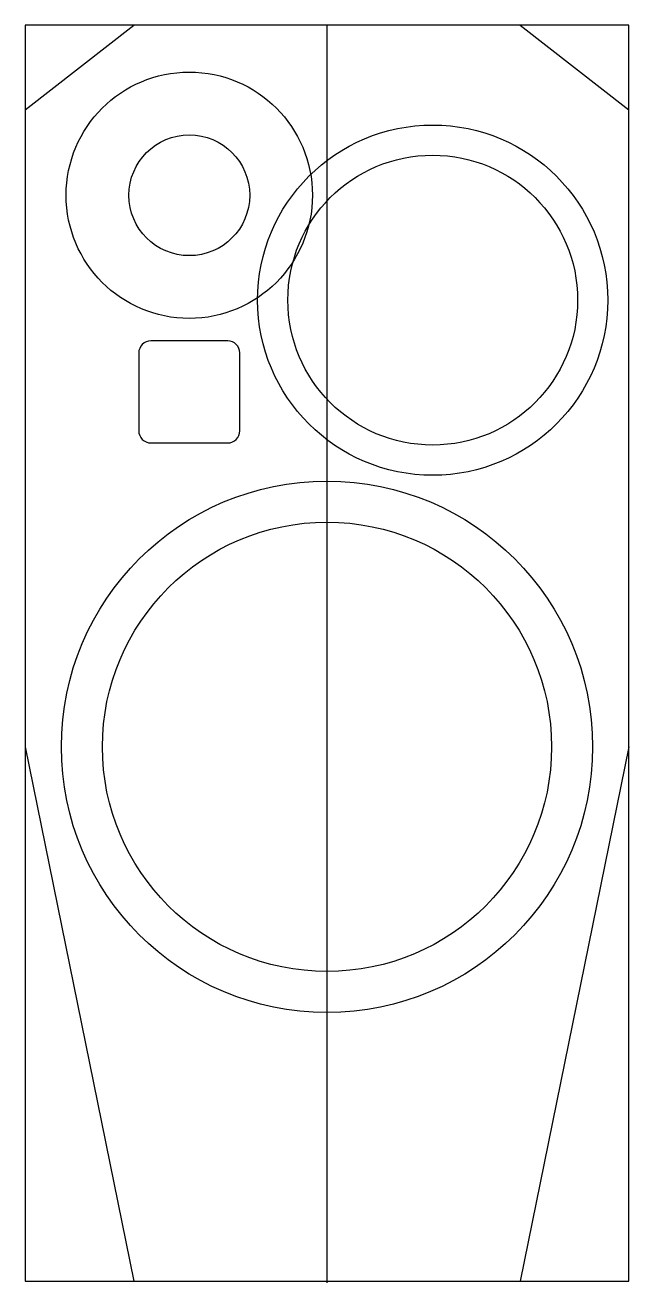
# Model space of a CAD drawing. Header units: millimetres. Extents: x 0 to 250, y 6 to 527.
import ezdxf

# ---------------------------------------------------------------- set-up
doc = ezdxf.new("R2010")
doc.units = ezdxf.units.MM
doc.linetypes.add('DASHED', pattern=[0.2067, 0.1654, -0.0413])

msp = doc.modelspace()

# ---------------------------------------------------------------- linework, layer by layer
for p, q in [((250, 527.1), (0, 527.1)), ((0, 527.1), (0, 7.1)), ((0, 492.1), (45, 527.1)), ((205, 527.1), (250, 492.1)), ((250, 7.1), (250, 527.1)), ((0, 228.36), (45, 7.1)), ((250, 228.36), (205, 7.1)), ((0, 7.1), (250, 7.1))]:
    msp.add_line(p, q)
at = {"color": 181, "linetype": 'DASHED', "lineweight": 25, "true_color": 0xa666ff}
msp.add_line((125, 527.1), (125, 6.46), dxfattribs=at)
msp.add_lwpolyline([(88.91, 359.17), (88.91, 391.4, 0.414214), (83.91, 396.4), (52.05, 396.4, 0.414214), (47.05, 391.4), (47.05, 359.17, 0.414214), (52.05, 354.17), (83.91, 354.17, 0.414214)], format="xyb", close=True)
for centre, radius in [((67.98, 456.68), 51), ((168.78, 413.27), 72.5), ((67.98, 456.68), 25), ((168.78, 413.27), 60), ((125, 228.36), 110), ((125, 228.36), 93)]:
    msp.add_circle(centre, radius)

doc.saveas('drawing.dxf')
